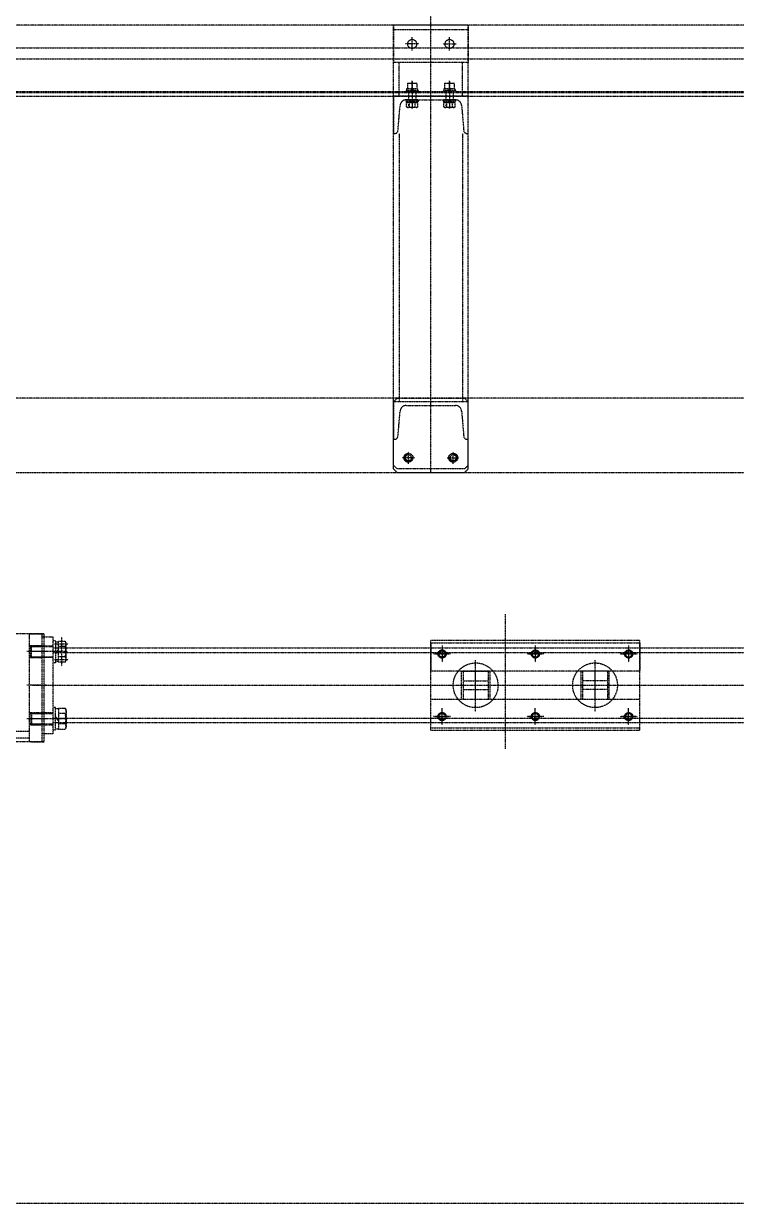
# Model space of a CAD drawing. Header units: millimetres. Extents: x -955179 to -912907, y 62798 to 154298.
# Drawn here: x -952702 to -951747, y 94740 to 96322 of the extents above; entities that cross this region are included whole.
import ezdxf

# ---------------------------------------------------------------- set-up
doc = ezdxf.new("R2010")
doc.units = ezdxf.units.MM
doc.header["$MEASUREMENT"] = 0
doc.linetypes.add('HIDDEN', pattern=[0.375, 0.25, -0.125])
doc.layers.add('CV', color=251, linetype='HIDDEN')

# ---------------------------------------------------------------- blocks, each defined once
blk = doc.blocks.new('HS_BOM', base_point=(-1429.3, 5195.7))
at = {"layer": 'CV'}
blk.add_circle((-1429.3, 5195.7), 0.25, dxfattribs=at)
blk = doc.blocks.new('A$C24162613')
at = {"layer": 'CV'}
for p, q in [((355, -3700), (355, 3700)), ((370, -3700), (370, 3700)), ((414, -3700), (414, 3700)), ((415, -3700), (415, 3700)), ((420, -3700), (420, 3700)), ((925, 3700, -15.7), (925, -3700, -15.7)), ((825, 3600, -15.7), (825, -3600, -15.7)), ((325, 3260), (325, -3330)), ((1210.1, -1984, 0), (1210.1, 1988)), ((1160.1, -1956, 0), (1160.1, 1956, 0)), ((1166.1, -1956, 0), (1166.1, 1956, 0)), ((1254.1, -1956, 0), (1254.1, 1956, 0)), ((1260.1, -1956, 0), (1260.1, 1956, 0)), ((1150.1, -1170, 0), (1150.1, -1450, 0)), ((1270.1, -1170, 0), (1150.1, -1170, 0)), ((1153.1, -1170, 0), (1191.1, -1170, 0)), ((1153.1, -1450, 0), (1153.1, -1170, 0)), ((1191.1, -1170, 0), (1191.1, -1450, 0)), ((1267.1, -1170, 0), (1229.1, -1170, 0)), ((1229.1, -1170, 0), (1229.1, -1450, 0)), ((1267.1, -1450, 0), (1267.1, -1170, 0)), ((1270.1, -1450, 0), (1270.1, -1170, 0)), ((1156.8, -1185, 0), (1179.3, -1185, 0)), ((1158.1, -1185, 0), (1178.1, -1185, 0)), ((1161.1, -1185, 0), (1175.1, -1185, 0)), ((1168.1, -1196.3, 0), (1168.1, -1173.7, 0)), ((1168.1, -1175, 0), (1168.1, -1195, 0)), ((1168.1, -1178, 0), (1168.1, -1192, 0)), ((1263.3, -1185, 0), (1240.8, -1185, 0)), ((1262.1, -1185, 0), (1242.1, -1185, 0)), ((1259.1, -1185, 0), (1245.1, -1185, 0)), ((1252.1, -1196.3, 0), (1252.1, -1173.7, 0)), ((1252.1, -1175, 0), (1252.1, -1195, 0)), ((1252.1, -1178, 0), (1252.1, -1192, 0)), ((1229.1, -1211, 0), (1191.1, -1211, 0)), ((1191.1, -1211, 0), (1191.1, -1249, 0)), ((1191.1, -1213.3, 0), (1229.1, -1213.3, 0)), ((1204.3, -1213.3, 0), (1204.3, -1246.8, 0)), ((1215.8, -1213.3, 0), (1215.8, -1246.8, 0)), ((1245.4, -1230, 0), (1176.3, -1230, 0)), ((1229.1, -1230, 0), (1191.1, -1230, 0)), ((1191.1, -1246.8, 0), (1229.1, -1246.8, 0)), ((1191.1, -1249, 0), (1229.1, -1249, 0)), ((1156.8, -1310, 0), (1179.3, -1310, 0)), ((1158.1, -1310, 0), (1178.1, -1310, 0)), ((1161.1, -1310, 0), (1175.1, -1310, 0)), ((1168.1, -1298.7, 0), (1168.1, -1321.3, 0)), ((1168.1, -1320, 0), (1168.1, -1300, 0)), ((1168.1, -1317, 0), (1168.1, -1303, 0)), ((1263.3, -1310, 0), (1240.8, -1310, 0)), ((1262.1, -1310, 0), (1242.1, -1310, 0)), ((1259.1, -1310, 0), (1245.1, -1310, 0)), ((1252.1, -1298.7, 0), (1252.1, -1321.3, 0)), ((1252.1, -1320, 0), (1252.1, -1300, 0)), ((1252.1, -1317, 0), (1252.1, -1303, 0)), ((1295.5, -1350, 0), (1114.7, -1350, 0)), ((1191.1, -1371, 0), (1229.1, -1371, 0)), ((1191.1, -1409, 0), (1191.1, -1371, 0)), ((1191.1, -1373.2, 0), (1229.1, -1373.2, 0)), ((1204.3, -1406.7, 0), (1204.3, -1373.2, 0)), ((1215.8, -1406.7, 0), (1215.8, -1373.2, 0)), ((1245.4, -1390, 0), (1176.3, -1390, 0)), ((1229.1, -1390, 0), (1191.1, -1390, 0)), ((830, -1400, 15.7), (325, -1400, 15.7)), ((325, -1400, 15.7), (375, -1400, 15.7)), ((325, -1400, 15.7), (325, -1500, 15.7)), ((331, -1400, 15.7), (331, -1500, 15.7)), ((375, -1400, 15.7), (375, -1500, 15.7)), ((420, -1407.5, 15.7), (375, -1407.5, 15.7)), ((420, -1400, 15.7), (420, -1500, 15.7)), ((470, -1400, 15.7), (420, -1400, 15.7)), ((432.3, -1408.8, 15.7), (466.3, -1405.9, 15.7)), ((470, -1401.9, 15.7), (470, -1400, 15.7)), ((470, -1407.5, 15.7), (830, -1407.5, 15.7)), ((825, -1405, 16.2), (830, -1400, 16.2)), ((825, -1495, 16.2), (825, -1405, 16.2)), ((915, -1400, 16.2), (830, -1400, 16.2)), ((830, -1400, 15.7), (830, -1500, 15.7)), ((830, -1400, 15.7), (830, -1500, 15.7)), ((880, -1400, 15.7), (830, -1400, 15.7)), ((920, -1400, 16.2), (830, -1400, 16.2)), ((842.3, -1408.8, 15.7), (876.3, -1405.9, 15.7)), ((880, -1401.9, 15.7), (880, -1400, 15.7)), ((920, -1405, 16.2), (915, -1400, 16.2)), ((925, -1405, 16.2), (920, -1400, 16.2)), ((920, -1405, 16.2), (920, -1495, 16.2)), ((925, -1405, 16.2), (925, -1495, 16.2)), ((1191.1, -1406.7, 0), (1229.1, -1406.7, 0)), ((350, -1434, 15.7), (350, -1416, 15.7)), ((402.4, -1419.3, 15.7), (403.2, -1418.5, 15.7)), ((402.4, -1430.7, 15.7), (402.4, -1419.3, 15.7)), ((403.2, -1418.5, 15.7), (403.2, -1431.5, 15.7)), ((410.4, -1418.5, 15.7), (403.2, -1418.5, 15.7)), ((410.4, -1417.3, 15.7), (410.4, -1432.7, 15.7)), ((412.4, -1417.3, 15.7), (410.4, -1417.3, 15.7)), ((412.4, -1425, 15.7), (410.4, -1423, 15.7)), ((412.4, -1416.5, 15.7), (412.4, -1433.5, 15.7)), ((414, -1416.5, 15.7), (412.4, -1416.5, 15.7)), ((414, -1433.5, 15.7), (414, -1416.5, 15.7)), ((414, -1420, 15.7), (425, -1420, 15.7)), ((425, -1416.5, 15.7), (425, -1433.5, 15.7)), ((426.6, -1416.5, 15.7), (425, -1416.5, 15.7)), ((425, -1483.2, 15.7), (425, -1416.8, 15.7)), ((426.6, -1433.5, 15.7), (426.6, -1416.5, 15.7)), ((428.6, -1417.3, 15.7), (426.6, -1417.3, 15.7)), ((426.6, -1423, 15.7), (428.6, -1425, 15.7)), ((428.6, -1432.7, 15.7), (428.6, -1417.3, 15.7)), ((434.5, -1417.5, 15.7), (428.6, -1417.5, 15.7)), ((428.6, -1417.5, 15.7), (428.6, -1432.5, 15.7)), ((434.5, -1421.2, 15.7), (428.6, -1421.2, 15.7)), ((434.5, -1417.5, 15.7), (435.1, -1418.5, 15.7)), ((435.1, -1418.5, 15.7), (435.1, -1431.5, 15.7)), ((835, -1483.2, 15.7), (835, -1416.8, 15.7)), ((913, -1420, 16.2), (897, -1420, 16.2)), ((913, -1420, 16.2), (897, -1420, 16.2)), ((905, -1428, 16.2), (905, -1412, 16.2)), ((905, -1428, 16.2), (905, -1412, 16.2)), ((1168.1, -1423.7, 0), (1168.1, -1446.3, 0)), ((1229.1, -1409, 0), (1191.1, -1409, 0)), ((1252.1, -1423.7, 0), (1252.1, -1446.3, 0)), ((359, -1425, 15.7), (341, -1425, 15.7)), ((399.4, -1425, 15.7), (436.6, -1425, 15.7)), ((414, -1425, 15.7), (399.4, -1425, 15.7)), ((403.2, -1431.5, 15.7), (402.4, -1430.7, 15.7)), ((403.2, -1431.5, 15.7), (410.4, -1431.5, 15.7)), ((412.4, -1427, 15.7), (410.4, -1425, 15.7)), ((410.4, -1432.7, 15.7), (412.4, -1432.7, 15.7)), ((412.4, -1433.5, 15.7), (414, -1433.5, 15.7)), ((414, -1430, 15.7), (425, -1430, 15.7)), ((425, -1425, 15.7), (436.6, -1425, 15.7)), ((425, -1433.5, 15.7), (426.6, -1433.5, 15.7)), ((426.6, -1425, 15.7), (428.6, -1427, 15.7)), ((426.6, -1432.7, 15.7), (428.6, -1432.7, 15.7)), ((434.5, -1428.8, 15.7), (428.6, -1428.8, 15.7)), ((434.5, -1432.5, 15.7), (428.6, -1432.5, 15.7)), ((435.1, -1431.5, 15.7), (434.5, -1432.5, 15.7)), ((1156.8, -1435, 0), (1179.3, -1435, 0)), ((1158.1, -1435, 0), (1178.1, -1435, 0)), ((1161.1, -1435, 0), (1175.1, -1435, 0)), ((1168.1, -1445, 0), (1168.1, -1425, 0)), ((1168.1, -1442, 0), (1168.1, -1428, 0)), ((1263.3, -1435, 0), (1240.8, -1435, 0)), ((1262.1, -1435, 0), (1242.1, -1435, 0)), ((1259.1, -1435, 0), (1245.1, -1435, 0)), ((1252.1, -1445, 0), (1252.1, -1425, 0)), ((1252.1, -1442, 0), (1252.1, -1428, 0)), ((925, -1450, 15.7), (-925, -1450, 15.7)), ((1270.1, -1450, 0), (1150.1, -1450, 0)), ((1153.1, -1450, 0), (1191.1, -1450, 0)), ((1267.1, -1450, 0), (1229.1, -1450, 0)), ((350, -1466, 15.7), (350, -1484, 15.7)), ((402.4, -1469.3, 15.7), (403.2, -1468.5, 15.7)), ((402.4, -1480.7, 15.7), (402.4, -1469.3, 15.7)), ((403.2, -1468.5, 15.7), (403.2, -1481.5, 15.7)), ((410.4, -1468.5, 15.7), (403.2, -1468.5, 15.7)), ((410.4, -1467.3, 15.7), (410.4, -1482.7, 15.7)), ((412.4, -1467.3, 15.7), (410.4, -1467.3, 15.7)), ((412.4, -1466.5, 15.7), (412.4, -1483.5, 15.7)), ((414, -1466.5, 15.7), (412.4, -1466.5, 15.7)), ((414, -1483.5, 15.7), (414, -1466.5, 15.7)), ((414, -1470, 15.7), (425, -1470, 15.7)), ((425, -1466.5, 15.7), (425, -1483.5, 15.7)), ((426.6, -1466.5, 15.7), (425, -1466.5, 15.7)), ((426.6, -1483.5, 15.7), (426.6, -1466.5, 15.7)), ((428.6, -1467.3, 15.7), (426.6, -1467.3, 15.7)), ((428.6, -1482.7, 15.7), (428.6, -1467.3, 15.7)), ((434.5, -1467.5, 15.7), (428.6, -1467.5, 15.7)), ((428.6, -1467.5, 15.7), (428.6, -1482.5, 15.7)), ((434.5, -1471.2, 15.7), (428.6, -1471.2, 15.7)), ((434.5, -1467.5, 15.7), (435.1, -1468.5, 15.7)), ((435.1, -1468.5, 15.7), (435.1, -1481.5, 15.7)), ((359, -1475, 15.7), (341, -1475, 15.7)), ((399.4, -1475, 15.7), (436.6, -1475, 15.7)), ((414, -1475, 15.7), (399.4, -1475, 15.7)), ((403.2, -1481.5, 15.7), (402.4, -1480.7, 15.7)), ((403.2, -1481.5, 15.7), (410.4, -1481.5, 15.7)), ((412.4, -1475, 15.7), (410.4, -1473, 15.7)), ((412.4, -1477, 15.7), (410.4, -1475, 15.7)), ((410.4, -1482.7, 15.7), (412.4, -1482.7, 15.7)), ((412.4, -1483.5, 15.7), (414, -1483.5, 15.7)), ((414, -1480, 15.7), (425, -1480, 15.7)), ((425, -1475, 15.7), (436.6, -1475, 15.7)), ((425, -1483.5, 15.7), (426.6, -1483.5, 15.7)), ((426.6, -1473, 15.7), (428.6, -1475, 15.7)), ((426.6, -1475, 15.7), (428.6, -1477, 15.7)), ((426.6, -1482.7, 15.7), (428.6, -1482.7, 15.7)), ((434.5, -1478.8, 15.7), (428.6, -1478.8, 15.7)), ((434.5, -1482.5, 15.7), (428.6, -1482.5, 15.7)), ((435.1, -1481.5, 15.7), (434.5, -1482.5, 15.7)), ((913, -1480, 16.2), (897, -1480, 16.2)), ((913, -1480, 16.2), (897, -1480, 16.2)), ((905, -1472, 16.2), (905, -1488, 16.2)), ((905, -1472, 16.2), (905, -1488, 16.2)), ((830, -1500, 15.7), (325, -1500, 15.7)), ((325, -1500, 15.7), (375, -1500, 15.7)), ((420, -1492.5, 15.7), (375, -1492.5, 15.7)), ((420, -1500, 15.7), (470, -1500, 15.7)), ((466.3, -1494.1, 15.7), (432.3, -1491.2, 15.7)), ((470, -1492.5, 15.7), (830, -1492.5, 15.7)), ((470, -1500, 15.7), (470, -1498.1, 15.7)), ((825, -1495, 16.2), (830, -1500, 16.2)), ((830, -1500, 15.7), (880, -1500, 15.7)), ((915, -1500, 16.2), (830, -1500, 16.2)), ((830, -1500, 15.7), (880, -1500, 15.7)), ((920, -1500, 16.2), (830, -1500, 16.2)), ((876.3, -1494.1, 15.7), (842.3, -1491.2, 15.7)), ((880, -1500, 15.7), (880, -1498.1, 15.7)), ((920, -1495, 16.2), (915, -1500, 16.2)), ((925, -1495, 16.2), (920, -1500, 16.2)), ((1145.5, -1944.9, 0), (1163.7, -1944.9, 0)), ((1153, -1938.8, 0), (1151.1, -1939.9, 0)), ((1151.1, -1948.8, 0), (1151.1, -1939.9, 0)), ((1177, -1938.8, 0), (1153, -1938.8, 0)), ((1154.6, -1954.1, 0), (1154.6, -1935.8, 0)), ((1158.1, -1939.9, 0), (1158.1, -1948.8, 0)), ((1165, -1936.8, 0), (1165, -1988, 0)), ((1166.3, -1944.9, 0), (1184.5, -1944.9, 0)), ((1171.9, -1939.9, 0), (1171.9, -1948.8, 0)), ((1175.4, -1954.1, 0), (1175.4, -1935.8, 0)), ((1178.9, -1939.9, 0), (1177, -1938.8, 0)), ((1178.9, -1939.9, 0), (1178.9, -1948.8, 0)), ((1241.1, -1939.9, 0), (1243, -1938.8, 0)), ((1241.1, -1939.9, 0), (1241.1, -1948.8, 0)), ((1243, -1938.8, 0), (1267, -1938.8, 0)), ((1248.1, -1939.9, 0), (1248.1, -1948.8, 0)), ((1255, -1936.8, 0), (1255, -1988, 0)), ((1261.9, -1939.9, 0), (1261.9, -1948.8, 0)), ((1267, -1938.8, 0), (1268.9, -1939.9, 0)), ((1268.9, -1948.8, 0), (1268.9, -1939.9, 0)), ((1145, -1971, 0), (1145, -1956, 0)), ((1275, -1956, 0), (1145, -1956, 0)), ((1150, -1956, 0), (1150, -1952.8, 0)), ((1150, -1952.8, 0), (1180, -1952.8, 0)), ((1178.9, -1948.8, 0), (1151.1, -1948.8, 0)), ((1151.7, -1952.8, 0), (1151.7, -1948.8, 0)), ((1157, -1984.9, 0), (1157, -1956, 0)), ((1158.1, -1986, 0), (1158.1, -1956, 0)), ((1166.3, -1952.8, 0), (1162.3, -1948.8, 0)), ((1167.7, -1952.8, 0), (1163.7, -1948.8, 0)), ((1171.9, -1986, 0), (1171.9, -1956, 0)), ((1173, -1956, 0), (1173, -1984.9, 0)), ((1178.3, -1948.8, 0), (1178.3, -1952.8, 0)), ((1180, -1952.8, 0), (1180, -1956, 0)), ((1240, -1952.8, 0), (1240, -1956, 0)), ((1270, -1952.8, 0), (1240, -1952.8, 0)), ((1241.1, -1948.8, 0), (1268.9, -1948.8, 0)), ((1241.7, -1948.8, 0), (1241.7, -1952.8, 0)), ((1247, -1956, 0), (1247, -1984.9, 0)), ((1248.1, -1986, 0), (1248.1, -1956, 0)), ((1252.3, -1952.8, 0), (1256.3, -1948.8, 0)), ((1253.7, -1952.8, 0), (1257.7, -1948.8, 0)), ((1261.9, -1986, 0), (1261.9, -1956, 0)), ((1263, -1984.9, 0), (1263, -1956, 0)), ((1268.3, -1952.8, 0), (1268.3, -1948.8, 0)), ((1270, -1956, 0), (1270, -1952.8, 0)), ((1275, -1956, 0), (1275, -1971, 0)), ((1286, -1968, 0), (1141, -1968, 0)), ((1141, -1988, 0), (1141, -1968, 0)), ((1141, -1968, 0), (1141, -2550, 0)), ((1286, -1971, 0), (1141, -1971, 0)), ((1157, -1971, 0), (1157, -1988, 0)), ((1158.1, -1988, 0), (1158.1, -1971, 0)), ((1165, -1965.6, 0), (1165, -1991.4, 0)), ((1171.9, -1988, 0), (1171.9, -1971, 0)), ((1173, -1988, 0), (1173, -1971, 0)), ((1210, -1965.6, 0), (1210, -1991.4, 0)), ((1247, -1971, 0), (1247, -1988, 0)), ((1248.1, -1988, 0), (1248.1, -1971, 0)), ((1255, -1965.6, 0), (1255, -1991.4, 0)), ((1261.9, -1988, 0), (1261.9, -1971, 0)), ((1263, -1988, 0), (1263, -1971, 0)), ((1286, -1986, 0), (1286, -1968, 0)), ((1286, -1968, 0), (1286, -2410, 0)), ((1286, -1988, 0), (1141, -1988, 0)), ((1158.1, -1986, 0), (1157, -1984.9, 0)), ((1173, -1984.9, 0), (1157, -1984.9, 0)), ((1171.9, -1986, 0), (1158.1, -1986, 0)), ((1173, -1984.9, 0), (1171.9, -1986, 0)), ((1247, -1984.9, 0), (1263, -1984.9, 0)), ((1247, -1984.9, 0), (1248.1, -1986, 0)), ((1248.1, -1986, 0), (1261.9, -1986, 0)), ((1261.9, -1986, 0), (1263, -1984.9, 0)), ((1272, -1988, 0), (1272, -2528, 0)), ((1281, -1988, 0), (1281, -2528, 0))]:
    blk.add_line(p, q, dxfattribs=at)
for centre, radius in [((1168.1, -1185, 0), 5.5), ((1168.1, -1185, 0), 4.19), ((1252.1, -1185, 0), 5.5), ((1252.1, -1185, 0), 4.19), ((1210.1, -1230, 0), 30), ((1168.1, -1310, 0), 5.5), ((1168.1, -1310, 0), 4.19), ((1252.1, -1310, 0), 5.5), ((1252.1, -1310, 0), 4.19), ((1210.1, -1390, 0), 30), ((350, -1425, 15.7), 6), ((905, -1420, 16.2), 6), ((905, -1420, 16.2), 4), ((1168.1, -1435, 0), 5.5), ((1168.1, -1435, 0), 4.19), ((1252.1, -1435, 0), 5.5), ((1252.1, -1435, 0), 4.19), ((350, -1475, 15.7), 6), ((905, -1480, 16.2), 6), ((905, -1480, 16.2), 4)]:
    blk.add_circle(centre, radius, dxfattribs=at)
for centre, radius, start, end in [((1168.1, -1185, 0), 5, 270, 180), ((1252.1, -1185, 0), 5, 0, 270), ((1168.1, -1310, 0), 5, 180, 90), ((1252.1, -1310, 0), 5, 90, 0), ((466, -1401.9, 15.7), 4, 275.0025, 0.0005), ((876, -1401.9, 15.7), 4, 275.0025, 0.0005), ((433, -1416.8, 15.7), 8, 95.0025, 180.0005), ((431.8, -1419.4, 15.7), 3.32, 325.591, 34.409), ((422.1, -1425.1, 15.7), 13, 0.4002, 17.1986), ((843, -1416.8, 15.7), 8, 95.0025, 180.0005), ((905, -1420, 16.2), 5, 270, 180), ((422.1, -1424.9, 15.7), 13, 342.8014, 359.5998), ((431.8, -1430.6, 15.7), 3.32, 325.591, 34.409), ((1168.1, -1435, 0), 5, 180, 90), ((1252.1, -1435, 0), 5, 90, 0), ((431.8, -1469.4, 15.7), 3.32, 325.591, 34.409), ((422.1, -1475.1, 15.7), 13, 0.4002, 17.1986), ((433, -1483.2, 15.7), 8, 179.9995, 264.9975), ((422.1, -1474.9, 15.7), 13, 342.8014, 359.5998), ((431.8, -1480.6, 15.7), 3.32, 325.591, 34.409), ((843, -1483.2, 15.7), 8, 179.9995, 264.9975), ((905, -1480, 16.2), 5, 180, 90), ((466, -1498.1, 15.7), 4, 359.9995, 84.9975), ((876, -1498.1, 15.7), 4, 359.9995, 84.9975), ((1154.6, -1944.9, 0), 6.13, 55.591, 124.409), ((1165, -1962.9, 0), 24, 73.2199, 106.7801), ((1175.4, -1944.9, 0), 6.13, 55.591, 124.409), ((1244.6, -1944.9, 0), 6.13, 55.591, 124.409), ((1255, -1962.9, 0), 24, 73.2199, 106.7801), ((1265.4, -1944.9, 0), 6.13, 55.591, 124.409)]:
    blk.add_arc(centre, radius, start, end, dxfattribs=at)
at = {"layer": 'CV', "xscale": -1, "rotation": 180}
for p in [(431.9, -1430.2, 15.7), (431.9, -1480.2, 15.7)]:
    blk.add_blockref('HS_BOM', p, dxfattribs=at)

msp = doc.modelspace()

# ---------------------------------------------------------------- linework, layer by layer
at = {"layer": 'CV'}
msp.add_lwpolyline([(-946971.3, 98550.1), (-946971.3, 94740.1), (-954526.7, 94740.1), (-954526.7, 98550.1), (-946971.3, 98550.1)], dxfattribs=at)

# ---------------------------------------------------------------- block references
at = {"layer": 'CV', "rotation": 269.9999999999999}
msp.add_blockref('A$C24162613', (-950706.7, 96645.1), dxfattribs=at)

doc.saveas('drawing.dxf')
